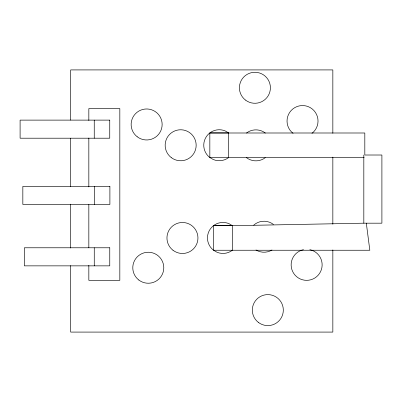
<?xml version="1.0" encoding="UTF-8"?>
<svg xmlns="http://www.w3.org/2000/svg" width="402" height="402" viewBox="0 0 402 402"><rect width="100%" height="100%" fill="white"/><g stroke="black" fill="none" stroke-linecap="round" stroke-linejoin="round"><path stroke-width="0.6" d="M213.547 225.703L232.391 225.703L363.82 223.185L381.9 223.185L381.9 155.011L364.815 155.011L364.815 132.997L209.834 132.997M228.668 132.926L209.834 132.926L209.834 157.534L364.187 157.534M228.703 132.946L225.2 130.921A15.497 15.497 0 0 0 209.809 157.519L213.311 159.544A15.497 15.497 0 0 0 228.678 157.539L228.678 132.931M232.416 225.658L228.919 223.633A15.497 15.497 0 0 0 213.522 250.23L217.025 252.255A15.497 15.497 0 0 0 232.391 250.25L232.391 225.643L213.547 225.638L213.547 250.245L369.82 250.245L366.322 223.185M363.82 155.011L363.82 223.185M332.841 133.263L332.841 69.913L70.662 69.913L70.662 120.087M332.841 157.097L332.841 224.205M332.841 249.923L332.841 332.087L70.662 332.087L70.662 265.601M94.395 186.382L94.395 204.462M94.249 120.118L94.249 138.203M94.264 247.778L94.264 265.858M88.832 120.489L88.832 108.575L119.826 108.575L119.826 280.35L88.832 280.35L88.832 265.305M88.832 138.042L88.832 186.94M88.832 204.492L88.832 247.748M70.662 138.278L70.662 186.573M70.662 204.136L70.662 248.039M271.983 250.009A15.497 15.497 0 0 1 255.984 249.994M253.687 225.16A15.497 15.497 0 0 1 273.445 224.442M265.32 157.659A15.497 15.497 0 0 1 246.451 157.639M246.481 133.047A15.497 15.497 0 0 1 265.35 133.067M309.816 249.677A15.497 15.497 0 0 1 319.489 273.511A15.497 15.497 0 0 1 293.772 273.486A15.497 15.497 0 0 1 303.495 249.672M293.083 133.333A15.497 15.497 0 0 1 291.118 110.565A15.497 15.497 0 0 1 313.967 110.59A15.497 15.497 0 0 1 311.952 133.353M109.746 120.118L20.1 120.118L20.1 138.203L109.746 138.203L109.746 120.118M109.892 186.382L22.834 186.382L22.834 204.462L109.892 204.462L109.892 186.382M109.761 247.778L24.336 247.778L24.336 265.858L109.761 265.858L109.761 247.778M138.836 280.028A15.497 15.497 0 0 0 163.649 269.787A15.497 15.497 0 0 0 142.368 253.421A15.497 15.497 0 0 0 138.836 280.028M137.193 136.755A15.497 15.497 0 0 0 162.006 126.509A15.497 15.497 0 0 0 140.73 110.143A15.497 15.497 0 0 0 137.193 136.755M173.001 250.265A15.497 15.497 0 0 0 197.814 240.019A15.497 15.497 0 0 0 176.533 223.658A15.497 15.497 0 0 0 173.001 250.265M171.217 157.554A15.497 15.497 0 0 0 196.025 147.308A15.497 15.497 0 0 0 174.749 130.941A15.497 15.497 0 0 0 171.217 157.554M258.37 322.389A15.497 15.497 0 0 0 283.184 312.143A15.497 15.497 0 0 0 261.903 295.782A15.497 15.497 0 0 0 258.37 322.389M245.456 100.063A15.497 15.497 0 0 0 270.27 89.822A15.497 15.497 0 0 0 248.989 73.455A15.497 15.497 0 0 0 245.456 100.063"/></g></svg>
